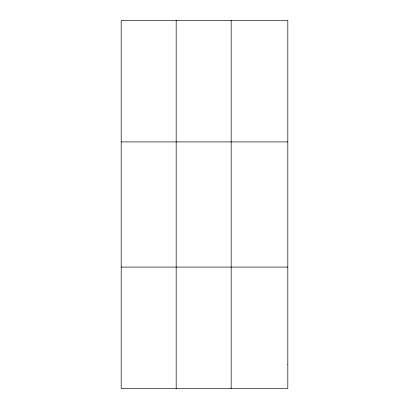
<?xml version="1.0" encoding="UTF-8"?>
<svg xmlns="http://www.w3.org/2000/svg" width="409" height="409" viewBox="0 0 409 409"><rect width="100%" height="100%" fill="white"/><g stroke="black" fill="none" stroke-linecap="round" stroke-linejoin="round"><path stroke-width="0.61" d="M176.172 20.45L176.172 388.55M231.162 20.45L231.162 388.55M121.182 141.923L287.818 141.923M121.182 267.077L287.818 267.077M287.818 364.255L287.818 388.55L121.182 388.55L121.182 20.45L287.818 20.45L287.818 364.255"/></g></svg>
